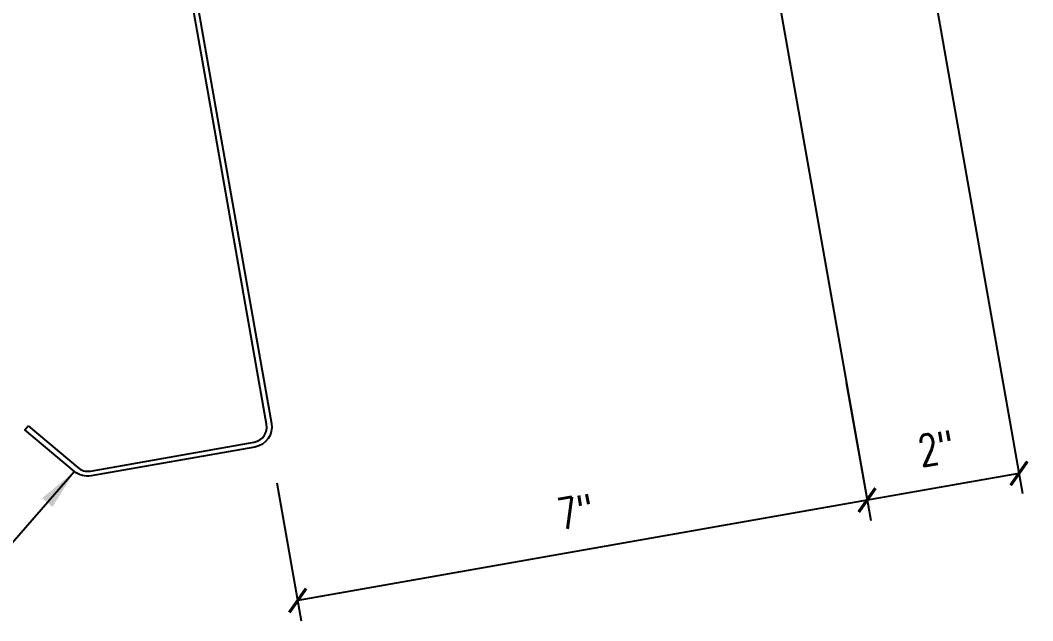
# Model space of a CAD drawing. Header units: inches. Extents: x 4.9 to 41.2, y 6.3 to 41.2.
# Drawn here: x 18.88 to 31.14, y 8.53 to 15.81 of the extents above; entities that cross this region are included whole.
import ezdxf

# ---------------------------------------------------------------- set-up
doc = ezdxf.new("R2010")
doc.units = ezdxf.units.IN
doc.header["$MEASUREMENT"] = 0
doc.layers.add('DIM', color=7, linetype='Continuous')
doc.layers.add('STLA', color=12, linetype='Continuous')
doc.styles.add('TEXT1', font='ROMANS.shx', dxfattribs={"width": 0.75, "height": 0.375})
doc.dimstyles.new('DETAIL', dxfattribs={"dimscale": 4, "dimtxt": 0.09375, "dimasz": 0.0625, "dimexe": 0.0625, "dimexo": 0.125, "dimgap": 0.0625, "dimtad": 1, "dimdec": 4, "dimzin": 3, "dimdsep": 46, "dimlunit": 4, "dimtxsty": 'TEXT1', "dimblk": 'ARCHTICK', "dimcen": 0.0625, "dimclrd": 7, "dimclre": 7, "dimclrt": 2, "dimadec": 0, "dimazin": 0, "dimtfac": 0.59375, "dimtdec": 4, "dimtmove": 0, "dimatfit": 3, "dimfxl": 0, "dimtolj": 1, "dimtzin": 3, "dimarcsym": 0})
doc.dimstyles.new('DETAIL$7', dxfattribs={"dimscale": 4, "dimtxt": 0.09375, "dimasz": 0.125, "dimexe": 0.0625, "dimexo": 0.125, "dimgap": 0.0625, "dimtad": 1, "dimdec": 4, "dimzin": 3, "dimdsep": 46, "dimlunit": 4, "dimtxsty": 'TEXT1', "dimblk": 'ARCHTICK', "dimcen": 0.0625, "dimclrd": 7, "dimclre": 7, "dimclrt": 2, "dimadec": 0, "dimazin": 0, "dimtfac": 0.59375, "dimtdec": 4, "dimtmove": 0, "dimatfit": 3, "dimfxl": 0, "dimfrac": 2, "dimtolj": 1, "dimtzin": 3, "dimarcsym": 0})

# ---------------------------------------------------------------- blocks, each defined once
blk = doc.blocks.new('_ArchTick')
at = {"color": 0, "linetype": 'ByBlock', "const_width": 0.15}
blk.add_lwpolyline([(-0.5, -0.5), (0.5, 0.5)], dxfattribs=at)
blk = doc.blocks.new('*D34')
at = {"layer": 'DEFPOINTS', "color": 0}
for p in [(28.799, 11.91), (21.906, 10.695), (22.244, 8.778)]:
    blk.add_point(p, dxfattribs=at)
at = {"layer": 'DIM', "color": 7, "lineweight": -2}
for p, q in [((28.886, 11.418), (29.181, 9.748)), ((21.993, 10.202), (22.287, 8.532)), ((29.137, 9.994), (22.244, 8.778))]:
    blk.add_line(p, q, dxfattribs=at)
at = {"layer": 'DIM', "color": 7, "lineweight": -2, "xscale": 0.25, "yscale": 0.25, "zscale": 0.25}
for p, rotation in [((29.137, 9.994), 9.999999999999805), ((22.244, 8.778), 189.9999999999998)]:
    blk.add_blockref('_ArchTick', p, dxfattribs=dict(at, rotation=rotation))
at = {"layer": 'DIM', "color": 2, "insert": (25.608, 9.852), "char_height": 0.375, "attachment_point": 5, "rotation": 10, "style": 'TEXT1'}
blk.add_mtext('\\A1;7"', dxfattribs=at)

msp = doc.modelspace()

# ---------------------------------------------------------------- linework, layer by layer
at = {"layer": 'DIM', "color": 7}
for p, q in [((27.18708, 21.05452), (29.18078, 9.7477)), ((29.34064, 19.59548), (31.01989, 10.07199)), ((30.97648, 10.31819), (29.13736, 9.9939))]:
    msp.add_line(p, q, dxfattribs=at)
at = {"layer": 'STLA'}
msp.add_lwpolyline([(18.97921, 10.89189), (19.58031, 10.3875, 0.22169466), (19.73339, 10.34648), (21.7152, 10.69593, 0.41421356), (21.86729, 10.91314), (21.21564, 14.60883), (20.56399, 18.30452, -0.41421356), (20.76459, 18.591), (22.5002, 18.89704, -0.22169466), (22.7021, 18.84294), (23.30321, 18.33855), (23.26477, 18.29274), (22.66367, 18.79713, 0.22169466), (22.51058, 18.83815), (20.77498, 18.53211, 0.41421356), (20.62288, 18.3149), (21.27453, 14.61921), (21.92618, 10.92353, -0.41421356), (21.72558, 10.63704), (19.74377, 10.28759, -0.22169466), (19.54187, 10.34169), (18.94077, 10.84608)], format="xyb", close=True, dxfattribs=at)

# ---------------------------------------------------------------- block references
at = {"layer": 'DIM', "color": 7, "xscale": 0.25, "yscale": 0.25, "zscale": 0.25}
for p, rotation in [((30.97648, 10.31819), 9.999999999999964), ((29.13736, 9.9939), 190)]:
    msp.add_blockref('_ArchTick', p, dxfattribs=dict(at, rotation=rotation))

# ---------------------------------------------------------------- texts
at = {"layer": 'DIM', "color": 2, "insert": (29.97475, 10.62207), "char_height": 0.375, "attachment_point": 5, "rotation": 10, "style": 'TEXT1'}
msp.add_mtext('\\A1;2"', dxfattribs=at)

# ---------------------------------------------------------------- dimensions: what is measured, and where the dimension line sits
at = {"layer": 'DIM'}
dim = msp.add_aligned_dim(p1=(28.79949, 11.91008), p2=(21.90584, 10.69454), distance=1.94574, dimstyle='DETAIL', override={"dimfrac": 2}, dxfattribs=at)
dim.commit()
dim.dimension.update_dxf_attribs({"geometry": '*D34', "text_midpoint": (25.60836, 9.85216)})

# ---------------------------------------------------------------- leaders
msp.add_leader([(19.54187, 10.34169), (18.62244, 9.28791), (18.39138, 9.28791)], dimstyle='DETAIL$7', override={"dimgap": 0.0625, "dimtad": 0}, dxfattribs=at)

doc.saveas('drawing.dxf')
